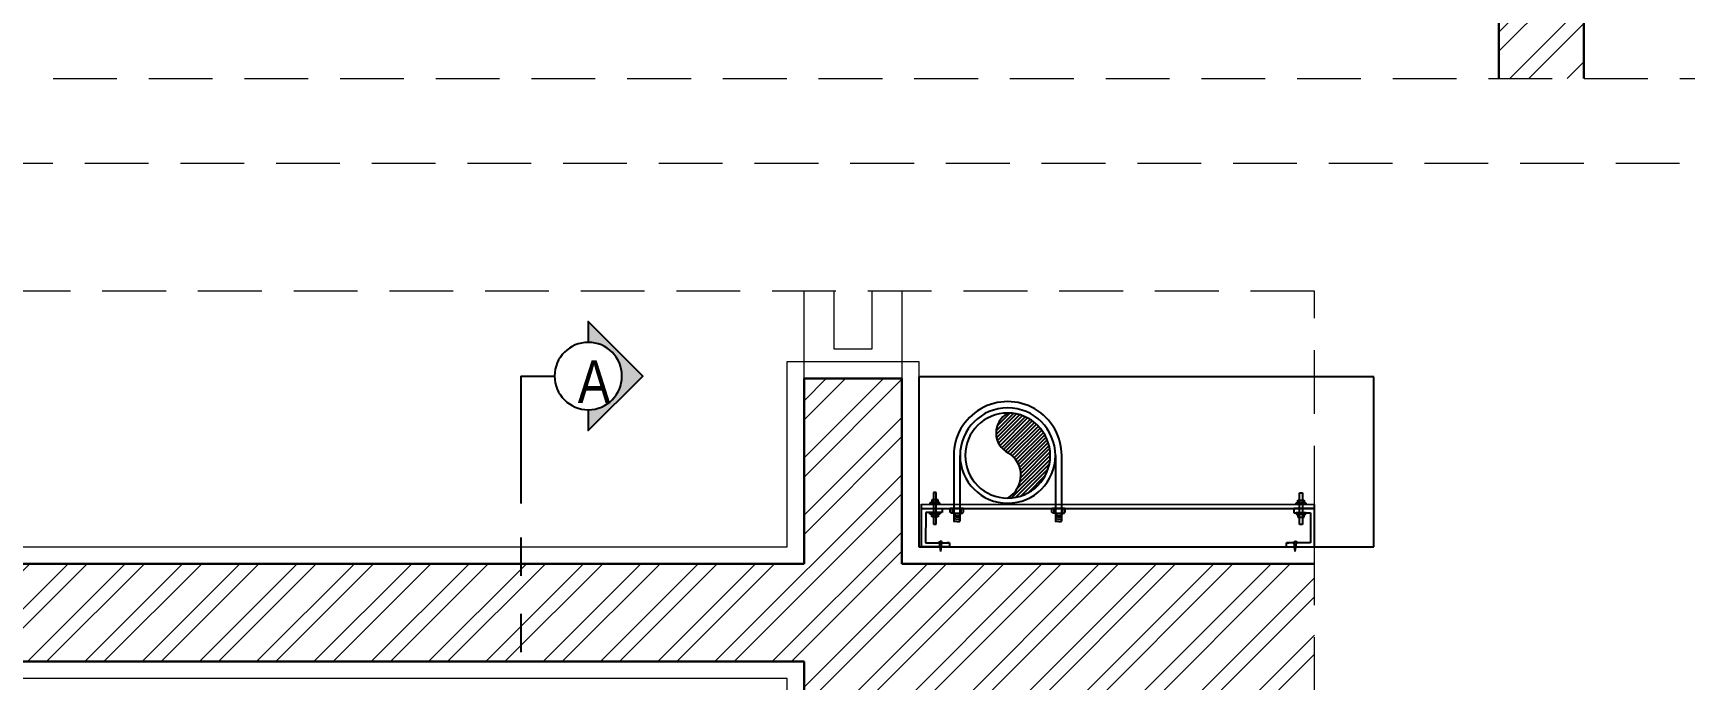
# Model space of a CAD drawing. Header units: inches. Extents: x 899679 to 12882928, y -3363313 to 527800.
# Drawn here: x 960208 to 962150, y 508641 to 509402 of the extents above; entities that cross this region are included whole.
import ezdxf
from ezdxf.enums import TextEntityAlignment as Align

# ---------------------------------------------------------------- set-up
doc = ezdxf.new("R2010")
doc.units = ezdxf.units.IN
doc.header["$LTSCALE"] = 150
doc.linetypes.add('Dash', pattern=[6, 3, -3])
doc.linetypes.add('HIDDEN', pattern=[0.375, 0.25, -0.125])
for name, color, linetype, lineweight in [('46', 46, 'Continuous', 5), ('g-cen-sym', 8, 'Continuous', 25), ('g-dot', 8, 'HIDDEN', 9), ('g-ele-02', 8, 'Continuous', 9), ('g-ele-3', 8, 'Continuous', 0), ('g-ele02', 8, 'Continuous', 9), ('g-wall', 8, 'Continuous', 30), ('P-DUCT', 240, 'Continuous', 25), ('P_Wate Downtke pipe', 4, 'Continuous', 25), ('PLASTER', 3, 'Continuous', 9), ('SHEET', 7, 'Continuous', 13), ('TILE', 8, 'Continuous', 13), ('WALL HATCH-MSA', 251, 'Continuous', 9), ('WALL-MSA', 32, 'Continuous', 30), ('WINDOW-MSA', 50, 'Continuous', 13)]:
    doc.layers.add(name, color=color, linetype=linetype, lineweight=lineweight)
for name, color, linetype in [('g-sol250', 8, 'Continuous'), ('PL-bracket', 7, 'Continuous'), ('TILE SECTION', 152, 'Continuous')]:
    doc.layers.add(name, color=color, linetype=linetype)
doc.styles.add('SWINS', font='swissc.ttf')

# ---------------------------------------------------------------- blocks, each defined once
blk = doc.blocks.new('A$C90003454')
at = {"layer": '46'}
for points in [[(61, 43.86744019016623), (61, 83.86744019016623), (41, 83.86744019016623), (41, 43.86744019016623)], [(689, 83.86744019016623), (689, 43.86744019016623), (709, 43.86744019016623), (709, 83.86744019016623)]]:
    blk.add_hatch(color=256, dxfattribs=at).paths.add_polyline_path(points)
at = {"layer": 'g-sol250'}
h = blk.add_hatch(color=256, dxfattribs=at)
h.dxf.hatch_style = 1
h.paths.add_polyline_path([(60, -27.99999954551458), (40, -27.99999954574741), (40, 42.00000045448542), (60, 42.00000045448542)])
h.paths.add_polyline_path([(40, -27.99999954551458), (20, -27.99999954551458), (20, 151.0000004544854), (40, 151.0000004544854)])
h = blk.add_hatch(color=256, dxfattribs=at)
h.dxf.hatch_style = 1
h.paths.add_polyline_path([(710, -27.99999954551458), (690, -27.99999954574741), (690, 42.00000045448542), (710, 42.00000045448542)])
h.paths.add_polyline_path([(730, -27.99999954551458), (710, -27.99999954551458), (710, 151.000000454369), (730, 151.0000004546018)])
at = {"layer": 'g-dot', "linetype": 'HIDDEN'}
blk.add_lwpolyline([(708.0000086771324, 778.1736657531001), (709, 80.0014110840857)], dxfattribs=at)
blk.add_arc((718.4141859840602, 100.0001017961185), 678.2535204022481, 90.87977700367651, 182.8507157516612, dxfattribs=at)
at = {"layer": 'g-ele-02', "ltscale": 750}
for p, q in [((40, 42.00000045448542), (60, 42.00000045448542)), ((40, -27.99999954551458), (40, 38.13397134840488)), ((20, -27.99999954551458), (40, -27.99999954551458))]:
    blk.add_line(p, q, dxfattribs=at)
for points in [[(20, 151.0000004544854), (20, -27.99999954551458), (40, -27.99999954551458), (40, 151.0000004544854)], [(710, 151.0000004544854), (710, -27.99999954551458), (730, -27.99999954551458), (730, 151.0000004544854)], [(40, -27.99999954551458), (40, 42.00000045448542), (60, 42.00000045448542), (60, -27.99999954551458)], [(690, -27.99999954551458), (690, 42.00000045448542), (710, 42.00000045448542), (710, -27.99999954551458)]]:
    blk.add_lwpolyline(points, close=True, dxfattribs=at)
at = {"layer": 'g-ele-3'}
for p, q in [((40, 62.00000045448542), (40, 42.00000045448542)), ((40, 42.00000045448542), (690, 42.00000045448542))]:
    blk.add_line(p, q, dxfattribs=at)
at = {"layer": 'g-ele02'}
for p, q in [((41, 43.86744019016623), (41, 83.86744019016623)), ((41, 83.86744019016623), (61, 83.86744019016623)), ((689, 83.86744019016623), (61, 83.86744019016623)), ((61, 83.86744019016623), (61, 43.86744019016623)), ((689, 82.86744019016623), (61, 82.86744019016623)), ((61, 43.86744019016623), (41, 43.86744019016623)), ((689, 44.86744019016623), (61, 44.86744019016623)), ((689, 43.86744019016623), (61, 43.86744019016623))]:
    blk.add_line(p, q, dxfattribs=at)
blk.add_lwpolyline([(689, 43.86744019016623), (709, 43.86744019016623), (709, 83.86744019016623), (689, 83.86744019016623)], close=True, dxfattribs=at)
at = {"layer": 'TILE'}
for p, q in [((63.95024102553725, 44.86744019016623, 0.0001237426053477542), (63.95024102553725, 82.86744019016623, 0.0001237426053477542)), ((70.20024102553725, 44.86744019016623, 0.0001237426053477542), (70.20024102553725, 82.86744019016623, 0.0001237426053477542)), ((76.45024102553725, 44.86744019016623, 0.0001237426053477542), (76.45024102553725, 82.86744019016623, 0.0001237426053477542)), ((82.70024107769132, 44.86744019016623, 0.0001237426053477542), (82.70024107769132, 82.86744019016623, 0.0001237426053477542)), ((88.95024107769132, 44.86744019016623, 0.0001237426053477542), (88.95024107769132, 82.86744019016623, 0.0001237426053477542)), ((95.20024107769132, 44.86744019016623, 0.0001237426053477542), (95.20024107769132, 82.86744019016623, 0.0001237426053477542)), ((101.4502410776913, 44.86744019016623, 0.0001237426053477542), (101.4502410776913, 82.86744019016623, 0.0001237426053477542)), ((107.7002410776913, 44.86744019016623, 0.0001237426053477542), (107.7002410776913, 82.86744019016623, 0.0001237426053477542)), ((113.9502410776913, 44.86744019016623, 0.0001237426053477542), (113.9502410776913, 82.86744019016623, 0.0001237426053477542)), ((120.2002410776913, 44.86744019016623, 0.0001237426053477542), (120.2002410776913, 82.86744019016623, 0.0001237426053477542)), ((126.4502410776913, 44.86744019016623, 0.0001237426053477542), (126.4502410776913, 82.86744019016623, 0.0001237426053477542)), ((132.7002410776913, 44.86744019016623, 0.0001237426053477542), (132.7002410776913, 82.86744019016623, 0.0001237426053477542)), ((138.9502410776913, 44.86744019016623, 0.0001237426053477542), (138.9502410776913, 82.86744019016623, 0.0001237426053477542)), ((145.2002410776913, 44.86744019016623, 0.0001237426053477542), (145.2002410776913, 82.86744019016623, 0.0001237426053477542)), ((151.4502410776913, 44.86744019016623, 0.0001237426053477542), (151.4502410776913, 82.86744019016623, 0.0001237426053477542)), ((157.7002410776913, 44.86744019016623, 0.0001237426053477542), (157.7002410776913, 82.86744019016623, 0.0001237426053477542)), ((163.9502410776913, 44.86744019016623, 0.0001237426053477542), (163.9502410776913, 82.86744019016623, 0.0001237426053477542)), ((170.2002410776913, 44.86744019016623, 0.0001237426053477542), (170.2002410776913, 82.86744019016623, 0.0001237426053477542)), ((176.4502410776913, 44.86744019016623, 0.0001237426053477542), (176.4502410776913, 82.86744019016623, 0.0001237426053477542)), ((182.7002410776913, 44.86744019016623, 0.0001237426053477542), (182.7002410776913, 82.86744019016623, 0.0001237426053477542)), ((188.9502410776913, 44.86744019016623, 0.0001237426053477542), (188.9502410776913, 82.86744019016623, 0.0001237426053477542)), ((195.2002410776913, 44.86744019016623, 0.0001237426053477542), (195.2002410776913, 82.86744019016623, 0.0001237426053477542)), ((201.4502410776913, 44.86744019016623, 0.0001237426053477542), (201.4502410776913, 82.86744019016623, 0.0001237426053477542)), ((207.7002410776913, 44.86744019016623, 0.0001237426053477542), (207.7002410776913, 82.86744019016623, 0.0001237426053477542)), ((213.9502410776913, 44.86744019016623, 0.0001237426053477542), (213.9502410776913, 82.86744019016623, 0.0001237426053477542)), ((220.2002410776913, 44.86744019016623, 0.0001237426053477542), (220.2002410776913, 82.86744019016623, 0.0001237426053477542)), ((226.4502410776913, 44.86744019016623, 0.0001237426053477542), (226.4502410776913, 82.86744019016623, 0.0001237426053477542)), ((232.7002410776913, 44.86744019016623, 0.0001237426053477542), (232.7002410776913, 82.86744019016623, 0.0001237426053477542)), ((238.9502410776913, 44.86744019016623, 0.0001237426053477542), (238.9502410776913, 82.86744019016623, 0.0001237426053477542)), ((245.2002410776913, 44.86744019016623, 0.0001237426053477542), (245.2002410776913, 82.86744019016623, 0.0001237426053477542)), ((245.2002410776913, 44.86744019016623, 0.0001237426053477542), (245.2002410776913, 82.86744019016623, 0.0001237426053477542)), ((251.4502410776913, 44.86744019016623, 0.0001237426053477542), (251.4502410776913, 82.86744019016623, 0.0001237426053477542)), ((251.4502410776913, 44.86744019016623, 0.0001237426053477542), (251.4502410776913, 82.86744019016623, 0.0001237426053477542)), ((257.7002410776913, 44.86744019016623, 0.0001237426053477542), (257.7002410776913, 82.86744019016623, 0.0001237426053477542)), ((257.7002410776913, 44.86744019016623, 0.0001237426053477542), (257.7002410776913, 82.86744019016623, 0.0001237426053477542)), ((263.9502410776913, 44.86744019016623, 0.0001237426053477542), (263.9502410776913, 82.86744019016623, 0.0001237426053477542)), ((263.9502410776913, 44.86744019016623, 0.0001237426053477542), (263.9502410776913, 82.86744019016623, 0.0001237426053477542)), ((270.2002410776913, 44.86744019016623, 0.0001237426053477542), (270.2002410776913, 82.86744019016623, 0.0001237426053477542)), ((270.2002410776913, 44.86744019016623, 0.0001237426053477542), (270.2002410776913, 82.86744019016623, 0.0001237426053477542)), ((276.4502410776913, 44.86744019016623, 0.0001237426053477542), (276.4502410776913, 82.86744019016623, 0.0001237426053477542)), ((276.4502410776913, 44.86744019016623, 0.0001237426053477542), (276.4502410776913, 82.86744019016623, 0.0001237426053477542)), ((282.7002410776913, 44.86744019016623, 0.0001237426053477542), (282.7002410776913, 82.86744019016623, 0.0001237426053477542)), ((282.7002410776913, 44.86744019016623, 0.0001237426053477542), (282.7002410776913, 82.86744019016623, 0.0001237426053477542)), ((288.9502410776913, 44.86744019016623, 0.0001237426053477542), (288.9502410776913, 82.86744019016623, 0.0001237426053477542)), ((288.9502410776913, 44.86744019016623, 0.0001237426053477542), (288.9502410776913, 82.86744019016623, 0.0001237426053477542)), ((295.2002410776913, 44.86744019016623, 0.0001237426053477542), (295.2002410776913, 82.86744019016623, 0.0001237426053477542)), ((301.4502410776913, 44.86744019016623, 0.0001237426053477542), (301.4502410776913, 82.86744019016623, 0.0001237426053477542)), ((307.7002410776913, 44.86744019016623, 0.0001237426053477542), (307.7002410776913, 82.86744019016623, 0.0001237426053477542)), ((313.9502410776913, 44.86744019016623, 0.0001237426053477542), (313.9502410776913, 82.86744019016623, 0.0001237426053477542)), ((320.2002410776913, 44.86744019016623, 0.0001237426053477542), (320.2002410776913, 82.86744019016623, 0.0001237426053477542)), ((326.4502410776913, 44.86744019016623, 0.0001237426053477542), (326.4502410776913, 82.86744019016623, 0.0001237426053477542)), ((332.7002410776913, 44.86744019016623, 0.0001237426053477542), (332.7002410776913, 82.86744019016623, 0.0001237426053477542)), ((338.9502410776913, 44.86744019016623, 0.0001237426053477542), (338.9502410776913, 82.86744019016623, 0.0001237426053477542)), ((338.9502410255373, 44.86744019016623, 0.0001237426053477542), (338.9502410255373, 82.86744019016623, 0.0001237426053477542)), ((345.2002410776913, 44.86744019016623, 0.0001237426053477542), (345.2002410776913, 82.86744019016623, 0.0001237426053477542)), ((351.4502410776913, 44.86744019016623, 0.0001237426053477542), (351.4502410776913, 82.86744019016623, 0.0001237426053477542)), ((357.7002410776913, 44.86744019016623, 0.0001237426053477542), (357.7002410776913, 82.86744019016623, 0.0001237426053477542)), ((363.9502410776913, 44.86744019016623, 0.0001237426053477542), (363.9502410776913, 82.86744019016623, 0.0001237426053477542)), ((370.2002410776913, 44.86744019016623, 0.0001237426053477542), (370.2002410776913, 82.86744019016623, 0.0001237426053477542)), ((376.4502410776913, 44.86744019016623, 0.0001237426053477542), (376.4502410776913, 82.86744019016623, 0.0001237426053477542)), ((382.7002410776913, 44.86744019016623, 0.0001237426053477542), (382.7002410776913, 82.86744019016623, 0.0001237426053477542)), ((388.9502410776913, 44.86744019016623, 0.0001237426053477542), (388.9502410776913, 82.86744019016623, 0.0001237426053477542)), ((395.2002410776913, 44.86744019016623, 0.0001237426053477542), (395.2002410776913, 82.86744019016623, 0.0001237426053477542)), ((401.4502410776913, 44.86744019016623, 0.0001237426053477542), (401.4502410776913, 82.86744019016623, 0.0001237426053477542)), ((407.7002410776913, 44.86744019016623, 0.0001237426053477542), (407.7002410776913, 82.86744019016623, 0.0001237426053477542)), ((413.9502410776913, 44.86744019016623, 0.0001237426053477542), (413.9502410776913, 82.86744019016623, 0.0001237426053477542)), ((420.2002410776913, 44.86744019016623, 0.0001237426053477542), (420.2002410776913, 82.86744019016623, 0.0001237426053477542)), ((426.4502410776913, 44.86744019016623, 0.0001237426053477542), (426.4502410776913, 82.86744019016623, 0.0001237426053477542)), ((432.7002410776913, 44.86744019016623, 0.0001237426053477542), (432.7002410776913, 82.86744019016623, 0.0001237426053477542)), ((438.9502410776913, 44.86744019016623, 0.0001237426053477542), (438.9502410776913, 82.86744019016623, 0.0001237426053477542)), ((445.2002410776913, 44.86744019016623, 0.0001237426053477542), (445.2002410776913, 82.86744019016623, 0.0001237426053477542)), ((451.4502410776913, 44.86744019016623, 0.0001237426053477542), (451.4502410776913, 82.86744019016623, 0.0001237426053477542)), ((457.7002410776913, 44.86744019016623, 0.0001237426053477542), (457.7002410776913, 82.86744019016623, 0.0001237426053477542)), ((463.9502410776913, 44.86744019016623, 0.0001237426053477542), (463.9502410776913, 82.86744019016623, 0.0001237426053477542)), ((470.2002410776913, 44.86744019016623, 0.0001237426053477542), (470.2002410776913, 82.86744019016623, 0.0001237426053477542)), ((476.4502410776913, 44.86744019016623, 0.0001237426053477542), (476.4502410776913, 82.86744019016623, 0.0001237426053477542)), ((482.7002410776913, 44.86744019016623, 0.0001237426053477542), (482.7002410776913, 82.86744019016623, 0.0001237426053477542)), ((482.7002410888672, 44.86744019016623, 0.0001237426053477542), (482.7002410888672, 82.86744019016623, 0.0001237426053477542)), ((488.9502410776913, 44.86744019016623, 0.0001237426053477542), (488.9502410776913, 82.86744019016623, 0.0001237426053477542)), ((488.9502410888672, 44.86744019016623, 0.0001237426053477542), (488.9502410888672, 82.86744019016623, 0.0001237426053477542)), ((495.2002410776913, 44.86744019016623, 0.0001237426053477542), (495.2002410776913, 82.86744019016623, 0.0001237426053477542)), ((495.2002410888672, 44.86744019016623, 0.0001237426053477542), (495.2002410888672, 82.86744019016623, 0.0001237426053477542)), ((501.4502410776913, 44.86744019016623, 0.0001237426053477542), (501.4502410776913, 82.86744019016623, 0.0001237426053477542)), ((501.4502410888672, 44.86744019016623, 0.0001237426053477542), (501.4502410888672, 82.86744019016623, 0.0001237426053477542)), ((507.7002410776913, 44.86744019016623, 0.0001237426053477542), (507.7002410776913, 82.86744019016623, 0.0001237426053477542)), ((507.7002410888672, 44.86744019016623, 0.0001237426053477542), (507.7002410888672, 82.86744019016623, 0.0001237426053477542)), ((513.9502410776913, 44.86744019016623, 0.0001237426053477542), (513.9502410776913, 82.86744019016623, 0.0001237426053477542)), ((513.9502410888672, 44.86744019016623, 0.0001237426053477542), (513.9502410888672, 82.86744019016623, 0.0001237426053477542)), ((520.2002410776913, 44.86744019016623, 0.0001237426053477542), (520.2002410776913, 82.86744019016623, 0.0001237426053477542)), ((520.2002410888672, 44.86744019016623, 0.0001237426053477542), (520.2002410888672, 82.86744019016623, 0.0001237426053477542)), ((526.4502410776913, 44.86744019016623, 0.0001237426053477542), (526.4502410776913, 82.86744019016623, 0.0001237426053477542)), ((526.4502410888672, 44.86744019016623, 0.0001237426053477542), (526.4502410888672, 82.86744019016623, 0.0001237426053477542)), ((532.7002410888672, 44.86744019016623, 0.0001237426053477542), (532.7002410888672, 82.86744019016623, 0.0001237426053477542)), ((538.9502410888672, 44.86744019016623, 0.0001237426053477542), (538.9502410888672, 82.86744019016623, 0.0001237426053477542)), ((545.2002410888672, 44.86744019016623, 0.0001237426053477542), (545.2002410888672, 82.86744019016623, 0.0001237426053477542)), ((551.4502410888672, 44.86744019016623, 0.0001237426053477542), (551.4502410888672, 82.86744019016623, 0.0001237426053477542)), ((557.7002410888672, 44.86744019016623, 0.0001237426053477542), (557.7002410888672, 82.86744019016623, 0.0001237426053477542)), ((563.9502410888672, 44.86744019016623, 0.0001237426053477542), (563.9502410888672, 82.86744019016623, 0.0001237426053477542)), ((570.2002410888672, 44.86744019016623, 0.0001237426053477542), (570.2002410888672, 82.86744019016623, 0.0001237426053477542)), ((576.4502410888672, 44.86744019016623, 0.0001237426053477542), (576.4502410888672, 82.86744019016623, 0.0001237426053477542)), ((582.7002410888672, 44.86744019016623, 0.0001237426053477542), (582.7002410888672, 82.86744019016623, 0.0001237426053477542)), ((588.9502410888672, 44.86744019016623, 0.0001237426053477542), (588.9502410888672, 82.86744019016623, 0.0001237426053477542)), ((595.2002410888672, 44.86744019016623, 0.0001237426053477542), (595.2002410888672, 82.86744019016623, 0.0001237426053477542)), ((601.4502410888672, 44.86744019016623, 0.0001237426053477542), (601.4502410888672, 82.86744019016623, 0.0001237426053477542)), ((607.7002410888672, 44.86744019016623, 0.0001237426053477542), (607.7002410888672, 82.86744019016623, 0.0001237426053477542)), ((613.9502410888672, 44.86744019016623, 0.0001237426053477542), (613.9502410888672, 82.86744019016623, 0.0001237426053477542)), ((620.2002410888672, 44.86744019016623, 0.0001237426053477542), (620.2002410888672, 82.86744019016623, 0.0001237426053477542)), ((626.4502410888672, 44.86744019016623, 0.0001237426053477542), (626.4502410888672, 82.86744019016623, 0.0001237426053477542)), ((632.7002410888672, 44.86744019016623, 0.0001237426053477542), (632.7002410888672, 82.86744019016623, 0.0001237426053477542)), ((638.9502410888672, 44.86744019016623, 0.0001237426053477542), (638.9502410888672, 82.86744019016623, 0.0001237426053477542)), ((645.2002410888672, 44.86744019016623, 0.0001237426053477542), (645.2002410888672, 82.86744019016623)), ((651.4502410888672, 44.86744019016623, 0.0001237426053477542), (651.4502410888672, 82.86744019016623, 0.0001237426053477542)), ((657.7002410888672, 44.86744019016623, 0.0001237426053477542), (657.7002410888672, 82.86744019016623, 0.0001237426053477542)), ((663.9502410888672, 44.86744019016623, 0.0001237426053477542), (663.9502410888672, 82.86744019016623, 0.0001237426053477542)), ((670.2002410888672, 44.86744019016623, 0.0001237426053477542), (670.2002410888672, 82.86744019016623, 0.0001237426053477542)), ((676.4502410888672, 44.86744019016623, 0.0001237426053477542), (676.4502410888672, 82.86744019016623, 0.0001237426053477542)), ((682.7002410888672, 44.86744019016623, 0.0001237426053477542), (682.7002410888672, 82.86744019016623, 0.0001237426053477542)), ((688.9502410888672, 44.86744019016623, 0.0001237426053477542), (688.9502410888672, 82.86744019016623, 0.0001237426053477542))]:
    blk.add_line(p, q, dxfattribs=at)
at = {"layer": 'TILE SECTION'}
blk.add_line((19.99999997019768, 139.0000004544854, 1.390123540723209e-07), (19.99999997019768, 147.0000004544854, 1.76020270359345e-07), dxfattribs=at)
blk.add_lwpolyline([(28, -27.99999954551458), (28, -28)], dxfattribs=at)
blk = doc.blocks.new('sec')
at = {"layer": 'g-cen-sym'}
h = blk.add_hatch(color=256, dxfattribs=at)
h.paths.add_polyline_path([(2.73e-14, 537.5273218287452), (-107.956475941309, 429.5708458874361), (-107.956475941309, 399.1607016395453, -0.2062306983916904), (2.730000000001706e-14, 445.6665243379758, -0.4142135623730596), (148.5555081145527, 297.1110162260618), (240.4163056053222, 297.1110162260618)])
h.paths.add_polyline_path([(-107.956475941309, 399.1607016395454), (-107.956475941309, 429.5708458874361), (-138.1869732997017, 399.3403485290693), (-138.1869732997017, 351.6371512499004, -0.09565303018648871)])
h.paths.add_polyline_path([(-138.1869732997017, 399.3403485290693), (-168.4174706606815, 369.1098511680636), (-168.4174706606815, 297.1110162260618), (-148.5555081119139, 297.1110162260618, -0.09423427136048851), (-138.1869732997017, 351.6371512499004)])
h.paths.add_polyline_path([(-168.4174706580426, 369.1098511680636), (-204.6941080129084, 332.8332138158367), (-204.6941080129084, 297.1110162260618), (-168.4174706606815, 297.1110162260618)])
h.paths.add_polyline_path([(-204.6941080129084, 332.8332138158367), (-240.4163056027092, 297.1110162260618), (-204.6941080129084, 297.1110162260618)])
for q in [(2.73e-14, 148.5555081130354), (-561.6378324203346, 0)]:
    blk.add_line((0, 0), q, dxfattribs=at)
blk.add_lwpolyline([(-148.5555081119139, 297.1110162260618), (-240.4163056027092, 297.1110162260618), (2.73e-14, 537.5273218287452), (240.4163056053222, 297.1110162260618), (148.5555081145527, 297.1110162260618)], dxfattribs=at)
blk.add_circle((2.73e-14, 297.1110162260618), 148.5555081130354, dxfattribs=at)
blk = doc.blocks.new('G$CB4442A9C')
at = {"layer": 'WALL HATCH-MSA'}
h = blk.add_hatch(dxfattribs=at)
h.set_pattern_fill('ANSI32', color=251, scale=5)
h.set_pattern_definition([(45, (-961714.5419548996, -538284.7017676515), (-33.67596045400933, 33.67596045400933), []), (45, (-961692.0913048995, -538284.7017676515), (-33.67596045400933, 33.67596045400933), [])])
h.paths.add_polyline_path([(-2495.399999602116, 2738.22784962086), (-2495.399999602116, 2623.22784962086), (-600, 2623.22784962086), (-600, 2015.22784962086), (-485, 2015.22784962086), (-485, 2508.22784962086), (0, 2508.22784962086), (1.164153218269348e-10, 2738.227849620744), (-484.999999814434, 2738.22784962086), (-484.999999814434, 2956.127849635668), (-599.999999814434, 2956.127849641023), (-599.999999814434, 2738.22784962086), (-1780.399999908637, 2738.22784962086), (-1780.399999908637, 3043.909949447494), (-1895.399999908521, 3043.909949447378), (-1895.399999908637, 2738.22784962086)])
at = {"layer": 'g-cen-sym', "color": 251, "linetype": 'Dash', "lineweight": -3, "ltscale": 0.1}
blk.add_line((-932.8912417226238, 2859.235135957832), (-932.8912417226238, 189.1057121540653), dxfattribs=at)
at = {"layer": 'PLASTER', "color": 251}
for points in [[(-1760.399999908637, 3058.909949447378), (-1760.399999908637, 2758.22784962086), (-619.999999814434, 2758.22784962086), (-619.999999814434, 2976.127849641955), (-464.999999814434, 2976.127849634737), (-464.999999814434, 2758.22784962086), (0, 2758.22784962086)], [(0, 2488.22784962086), (-465, 2488.22784962086), (-465, 1995.22784962086), (-620, 1995.22784962086), (-620, 2603.22784962086), (-2495.399999602232, 2603.22784962086)]]:
    blk.add_lwpolyline(points, dxfattribs=at)
at = {"layer": 'SHEET', "color": 251, "linetype": 'HIDDEN', "ltscale": 2}
blk.add_lwpolyline([(-2495.399999602232, 102.0041043459205), (0, 102.0041043459205), (0, 3058.909949447378), (-2495.399999602232, 3058.909949447378)], close=True, dxfattribs=at)
at = {"layer": 'WALL-MSA', "color": 251}
for p, q in [((-484.999999814434, 2956.127849635668), (-599.999999814434, 2956.127849641023)), ((-599.999999814434, 2738.22784962086), (-599.999999814434, 2956.127849641023)), ((-484.999999814434, 2738.22784962086), (-484.999999814434, 2956.127849635668)), ((-599.999999814434, 2738.22784962086), (-1780.399999908637, 2738.22784962086)), ((0, 2738.22784962086), (-484.999999814434, 2738.22784962086)), ((-600, 2623.22784962086), (-2495.399999602232, 2623.22784962086)), ((-600, 2623.22784962086), (-600, 2015.22784962086))]:
    blk.add_line(p, q, dxfattribs=at)
at = {"layer": 'WINDOW-MSA', "color": 251}
for p, q in [((-599.999999916181, 2956.127849635668), (-599.999999913387, 3058.909949447378)), ((-484.999999913387, 3058.909949447378), (-484.999999916181, 2956.127849635668))]:
    blk.add_line(p, q, dxfattribs=at)
blk.add_lwpolyline([(-564.9999999144347, 3058.909949447378), (-564.999999916181, 2991.127849635668), (-519.999999916181, 2991.127849635668), (-519.9999999144347, 3058.909949447378)], dxfattribs=at)
at = {"layer": 'g-cen-sym', "color": 251, "linetype": 'Dash', "lineweight": -3, "ltscale": 0.1, "xscale": -0.2666666667908428, "yscale": 0.2666666667908428, "zscale": 0.2666666667908428, "rotation": 269.9999991195479}
blk.add_blockref('sec', (-932.8912394213257, 2959.005224672845), dxfattribs=at)
at = {"layer": 'g-dot', "color": 251, "ltscale": 0.2, "xscale": -1, "rotation": 270}
blk.add_blockref('A$C90003454', (-2010.400000363123, 1873.22784962086), dxfattribs=at)
at = {"layer": 'g-cen-sym', "color": 251, "linetype": 'Dash', "lineweight": -3, "ltscale": 0.1, "style": 'SWINS'}
blk.add_text('A', height=50, dxfattribs=at).set_placement((-846.938607977354, 2952.293297620956, 2.375956986711003e-09), align=Align.MIDDLE_CENTER)
blk = doc.blocks.new('G$C06062618')
at = {"layer": 'WALL HATCH-MSA'}
h = blk.add_hatch(dxfattribs=at)
h.set_pattern_fill('ANSI32', color=251, scale=5)
h.set_pattern_definition([(45, (-959219.1419552974, -541493.6117170987), (-33.67596045400933, 33.67596045400933), []), (45, (-959196.6913052974, -541493.6117170987), (-33.67596045400933, 33.67596045400933), [])])
h.paths.add_polyline_path([(450, 100.0000000001164), (550.0000000001164, 100.0000000001164), (550.0000000001164, 321.341384619358), (450, 321.341384619358)])
h.paths.add_polyline_path([(2712.200000008103, 100.0000000004657), (2812.200000008219, 100.0000000004657), (2812.200000008219, 321.3413846194744), (2712.200000008219, 321.3413846194744)])
at = {"layer": 'g-wall', "color": 251}
blk.add_lwpolyline([(2812.200000008219, 100), (2812.200000008219, 321.3413846194744), (2712.200000008219, 321.3413846194744), (2712.200000008219, 100)], dxfattribs=at)
at = {"layer": 'SHEET', "color": 251, "linetype": 'HIDDEN', "ltscale": 2}
for points in [[(0, 100), (3262.200000008219, 100), (3262.200000008219, 3871.341384619474), (0, 3871.341384619474)], [(0, 100), (3262.200000008335, 100.0000000004657), (3262.200000008335, 4.656612873077393e-10), (0, 0)]]:
    blk.add_lwpolyline(points, close=True, dxfattribs=at)
blk = doc.blocks.new('*U90')
at = {"color": 7, "ltscale": 0.125}
for p, q in [((-441.8474235480423, 63.33749707066454), (-445.0201822296625, 63.33749707066454)), ((-445.0201822296625, 63.33749707066454), (-445.0201822296625, 26.32462893977936)), ((-441.8474235480423, 26.32462893977936), (-441.8474235480423, 63.33749707066454)), ((-17.30379328266986, 63.33749707066454), (-14.13103460105026, 63.33749707066454)), ((-17.30379328266986, 26.32462893977936), (-17.30379328266986, 63.33749707066454)), ((-14.13103460105026, 63.33749707066454), (-14.13103460105026, 26.32462893977936)), ((-437.6366251197573, 51.56487437560279), (-449.2284803308902, 51.56487437560279)), ((-449.2284803308902, 51.56487437560279), (-449.2284803308902, 49.69146944608656)), ((-449.2284803308902, 38.09725163530675), (-449.2284803308902, 39.97065656435734)), ((-449.2284803308902, 39.97065656435734), (-437.6366251197573, 39.97065656435734)), ((-439.7335186413146, 54.73987305416085), (-447.1289465123371, 54.73987305416085)), ((-447.1289465123371, 54.73987305416085), (-447.1289465123371, 51.56487437560279)), ((-447.1289465123371, 51.56487437560279), (-439.7335186413146, 51.56487437560279)), ((-439.7335186413146, 51.56487437560279), (-439.7335186413146, 54.73987305416085)), ((-437.6366251197573, 49.69146944608656), (-437.6366251197573, 51.56487437560279)), ((-437.6366251197573, 39.97065656435734), (-437.6366251197573, 38.09725163530675)), ((-21.51459171095462, 51.56487437560279), (-9.92273649982212, 51.56487437560279)), ((-21.51459171095462, 49.69146944608656), (-21.51459171095462, 51.56487437560279)), ((-9.92273649982212, 49.69146944608656), (-21.51459171095462, 49.69146944608656)), ((-9.92273649982212, 39.97065656435734), (-21.51459171095462, 39.97065656435734)), ((-21.51459171095462, 39.97065656435734), (-21.51459171095462, 38.09725163530675)), ((-19.41769818939042, 54.73987305416085), (-12.02227031837515, 54.73987305416085)), ((-19.41769818939042, 51.56487437560279), (-19.41769818939042, 54.73987305416085)), ((-12.02227031837515, 51.56487437560279), (-19.41769818939042, 51.56487437560279)), ((-12.02227031837515, 54.73987305416085), (-12.02227031837515, 51.56487437560279)), ((-9.92273649982212, 51.56487437560279), (-9.92273649982212, 49.69146944608656)), ((-9.92273649982212, 38.09725163530675), (-9.92273649982212, 39.97065656435734)), ((-437.6366251197573, 38.09725163530675), (-449.2284803308902, 38.09725163530675)), ((-447.1289465123371, 34.92225295628305), (-447.1289465123371, 38.09725163530675)), ((-447.1289465123371, 38.09725163530675), (-439.7335186413146, 38.09725163530675)), ((-439.7335186413146, 34.92225295628305), (-447.1289465123371, 34.92225295628305)), ((-445.0201822296625, 26.32462893977936), (-441.8474235480423, 26.32462893977936)), ((-439.7335186413146, 38.09725163530675), (-439.7335186413146, 34.92225295628305)), ((-21.51459171095462, 38.09725163530675), (-9.92273649982212, 38.09725163530675)), ((-12.02227031837515, 38.09725163530675), (-19.41769818939042, 38.09725163530675)), ((-19.41769818939042, 38.09725163530675), (-19.41769818939042, 34.92225295628305)), ((-19.41769818939042, 34.92225295628305), (-12.02227031837515, 34.92225295628305)), ((-14.13103460105026, 26.32462893977936), (-17.30379328266986, 26.32462893977936)), ((-12.02227031837515, 34.92225295628305), (-12.02227031837515, 38.09725163530675))]:
    blk.add_line(p, q, dxfattribs=at)
for p, q in [((-458.9632094232085, 44.72142396942945), (-458.9632094232085, 49.69098918781675)), ((-458.9632094232085, 49.68862127818283), (0, 49.68862127818283)), ((-458.9632094232085, 44.72190422909625), (-434.9617858723464, 44.72190422909625)), ((-458.9632094232085, 0), (-458.9632094232085, 44.72190422909625)), ((-458.9632094232085, 44.72171776174218), (0, 44.71953631946235)), ((-434.9617858667943, 39.97065656435734), (-454.2119617630105, 39.97065656435734)), ((-454.2119617630105, 39.97065656435734), (-454.2119617690275, 4.751247661959496)), ((-434.9617858723464, 44.72190422909625), (-434.9617858667943, 39.97065656435734)), ((0, 44.72190422909625), (-24.18943095835834, 44.72190422909625)), ((-24.18943095835834, 44.72190422909625), (-24.18943096391718, 39.97065656435734)), ((-24.18943096391718, 39.97065656435734), (-4.751247660191439, 39.97065656435734)), ((-4.751247660191439, 39.97065656435734), (-4.751247654174222, 4.751247661959496)), ((0, 44.72142396942945), (0, 49.69098918781675)), ((0, 0), (0, 44.72190422909625)), ((-426.4374180985712, 0), (-458.9632094232085, 0)), ((-454.2119617690275, 4.751247661959496), (-426.4374180925542, 4.751247661959496)), ((-427.2806540471374, 4.751247661959496), (-429.1240313339745, 4.751247661959496)), ((-426.4374180925542, 4.751247661959496), (-429.1240313339745, 4.751247661959496)), ((-426.4374180925542, 4.751247661959496), (-426.4374180985712, 0)), ((-4.751247654174222, 4.751247661959496), (-32.52579132463689, 4.751247661959496)), ((-32.52579132463689, 4.751247661959496), (-29.83917808923434, 4.751247661959496)), ((-32.52579132463689, 0), (0, 0)), ((-31.68255537607183, 4.751247661959496), (-29.83917808923434, 4.751247661959496))]:
    blk.add_line(p, q)
for points in [[(-436.6312268644025, -5.459783804278004), (-437.8627163730814, 4.75124766195949)], [(-436.6312268644025, -5.459783804278004), (-435.3997373557234, 4.75124766195949)], [(-32.52579132463689, 0), (-32.52579132463689, 4.751247661959496)], [(-22.33198255880644, -5.459783804278004), (-23.56347206748561, 4.75124766195949)], [(-22.33198255880644, -5.459783804278004), (-21.10049305012726, 4.75124766195949)]]:
    blk.add_lwpolyline(points)
for centre, radius, start, end in [((-436.7127142322265, 4.542921116976267), 1.93870399255409, 6.168720518134509, 173.8312794818654), ((-22.25049519098253, 4.542921116976278), 1.938703992554078, 6.168720518134083, 173.8312794818659)]:
    blk.add_arc(centre, radius, start, end)
blk = doc.blocks.new('A$C71541A21')
h = blk.add_hatch()
h.set_pattern_fill('ANSI31', color=256, scale=15624.99999961172, angle=449.9999947211993, style=0)
h.set_pattern_definition([(225.0000052736955, (2987.514096804695, -8852.990632419187), (-2.209708894839474, 2.209708487257594), [])])
edge = h.paths.add_edge_path()
edge.add_ellipse((58.19573492583879, 66.33248665570433), major_axis=(-35.35533905670769, 35.35533905670769), ratio=0.9999999999963864, start_angle=315.00000527864233, end_angle=405.0000052790051, ccw=False)
edge.add_ellipse((58.19573492606526, 66.33248665570433), major_axis=(-35.35533905654907, -35.35533905654907), ratio=0.9999999999990152, start_angle=135.0000052792887, end_angle=225.0000000000283, ccw=False)
edge.add_ellipse((84.99012411941371, 79.03934499527237), major_axis=(-18.70781260122782, 18.70781260122782), ratio=0.9999999999990392, start_angle=72.05095237669781, end_angle=196.2959103731115, ccw=False)
edge.add_ellipse((35.01052318419402, 50.98169697085457), major_axis=(-21.84810600288985, 21.84810600288985), ratio=0.9999999999985292, start_angle=256.2424875922653, end_angle=375.2099589512152)
at = {"color": 253}
for p, q in [((58.19572976394407, 122.3618984121623), (-19.34279916938048, 122.3619066906281)), ((-18.89106795806232, 129.8324832193147), (58.19572907563697, 129.8324866465499)), ((-9.54635294477252, 129.831727855091), (-11.43835364824865, 129.8372014557497)), ((-9.548668197777328, 132.701747422945), (-8.418130726596372, 133.8388452140151)), ((-9.540326368397595, 122.3611023641951), (-9.548668197777328, 132.7017474233088)), ((-9.540326368397595, 122.3611023641951), (-9.548668197777328, 119.4776715886491)), ((-9.548668197777328, 119.4776715886491), (-8.418130726596372, 118.3405737975789)), ((-9.54398898214198, 121.095085953604), (-4.017719424910991, 121.0790983322312)), ((-9.515043614402327, 131.1003206797267), (-4.017719424910991, 131.0844167980775)), ((-8.418130726596372, 133.8388452140151), (-4.017719424910991, 133.8388452140151)), ((-8.418130726596372, 118.3405737975789), (-4.017719424910991, 118.3405737975789)), ((58.19574077694657, 2.832486664677487), (-19.34279379814656, 2.832478416473873)), ((-18.89105706969759, 10.30306669630091), (58.19574008841307, 10.30307489960869)), ((58.19574077694657, 2.832486664677487), (-13.3133817491303, 2.832479011567313)), ((-9.546341147898643, 10.30231303168141), (-11.10284523895749, 10.30681603271836)), ((-9.548656401267221, 13.17233259953531), (-8.418118929722494, 14.30943039060541)), ((-9.540314571523721, 2.831687540421555), (-9.548656401267221, 13.17233259953531)), ((-9.540314571523721, 2.831687540421555), (-9.548656401267221, -0.0517432354882459)), ((-9.543977185268105, 1.56567112983059), (-4.017707627673313, 1.549683508457674)), ((-9.515031817528447, 11.57090585595318), (-4.017707627673313, 11.55500197394024)), ((-8.418118929722494, 14.30943039060541), (-4.017707627673313, 14.30943039060541)), ((-9.548656401267221, -0.0517432354882459), (-8.418118929722494, -1.188841026558363)), ((-8.418118929722494, -1.188841026558363), (-4.017707627673313, -1.188841026558363))]:
    blk.add_line(p, q, dxfattribs=at)
for points in [[(-19.39855965395615, 122.2485780273218, 0.1779413410830516), (-18.96089619515904, 125.9839440835293, -0.2328251976264197), (-18.95009380971812, 129.7178886617275)], [(-19.39854785708225, 2.719163203912031, 0.1779413410830516), (-18.96088439792142, 6.454529259755815, -0.2328251976264197), (-18.9500820128443, 10.18847383831774)]]:
    blk.add_lwpolyline(points, format="xyb", dxfattribs=at)
for points in [[(-17.33959012638577, 129.8327036686914), (-16.18338604933437, 122.3601411850922)], [(-15.15917705513048, 129.8335857501314), (-14.00297297844291, 122.361023266896)], [(-12.97876398460279, 129.8344678319353), (-11.82255990755139, 122.3619053483361)], [(-10.79835091371127, 129.8353499133754), (-9.540865640548088, 123.0295915888945)], [(-4.017719424910991, 133.8388452140151), (-4.017719424910991, 118.3405737975789)], [(-17.33957832914815, 10.30328884491786), (-16.18337425246052, 2.830726361682465)], [(-15.15916525825657, 10.30417092635792), (-14.002961181569, 2.831608443122533)], [(-12.97875218772888, 10.30505300816178), (-11.82254811067751, 2.8324905245626)], [(-10.7983391164736, 10.30593508960185), (-9.540853843674213, 3.500176764757211)], [(-4.017707627673313, 14.30943039060541), (-4.017707627673313, -1.188841026558363)]]:
    blk.add_lwpolyline(points, dxfattribs=at)
for major_axis, ratio, start_param, end_param in [((-8.399999999999996e-15, -56.0294117612936), 0.9999999999955402, -0.7853981633996782, 5.497787143779905), ((-1.31e-14, -49.99999999999997), 0.9999999999967564, -0.7853981633990699, 5.497787143780516)]:
    blk.add_ellipse((58.19573492561231, 66.33248665570433), major_axis=major_axis, ratio=ratio, start_param=start_param, end_param=end_param)
at = {"color": 253, "extrusion": (0, 0, -1)}
blk.add_ellipse((58.19573492629181, 66.33248665570433), major_axis=(-44.90128060301127, -44.90128060301129), ratio=0.999999999999692, start_param=2.356194490192188, end_param=5.497787143781983, dxfattribs=at)
at = {"extrusion": (0, 0, -1)}
for centre, major_axis, ratio, start_param, end_param in [((35.01052318464697, 50.98169697049223), (-21.8481060029837, -21.8481060029837), 0.999999999999786, 1.30533246416926, 3.381706541423978), ((84.89053644642789, 78.88060685054668), (-18.59417428406518, 18.59417428406518), 0.9999999999967792, 2.853642975592703, 5.029312805762117)]:
    blk.add_ellipse(centre, major_axis=major_axis, ratio=ratio, start_param=start_param, end_param=end_param, dxfattribs=at)

msp = doc.modelspace()

# ---------------------------------------------------------------- linework, layer by layer
at = {"layer": 'P-DUCT', "linetype": 'HIDDEN', "ltscale": 500}
msp.add_lwpolyline([(961784.1887142229, 508797.4889633049), (961784.1887142229, 508997.4889633049), (961249.6023872508, 508997.4889633058), (961249.5419550851, 508797.639117146)], close=True, dxfattribs=at)

# ---------------------------------------------------------------- block references
at = {"color": 1}
for name, p in [('G$C06062618', (959219.1419552974, 509248.3212169724)), ('G$CB4442A9C', (961714.5419548996, 506039.4112675252))]:
    msp.add_blockref(name, p, dxfattribs=at)
at = {"layer": 'P_Wate Downtke pipe', "ltscale": 20, "xscale": -1, "rotation": 270}
msp.add_blockref('A$C71541A21', (961287.6136975678, 508846.7201428084), dxfattribs=at)
at = {"layer": 'PL-bracket', "lineweight": -3, "xscale": 1.006212302326112, "yscale": 1.006212302326112, "zscale": 1.006212302326112, "rotation": 359.9826744529678}
msp.add_blockref('*U90', (961714.5268356032, 508797.4974324306), dxfattribs=at)

doc.saveas('drawing.dxf')
